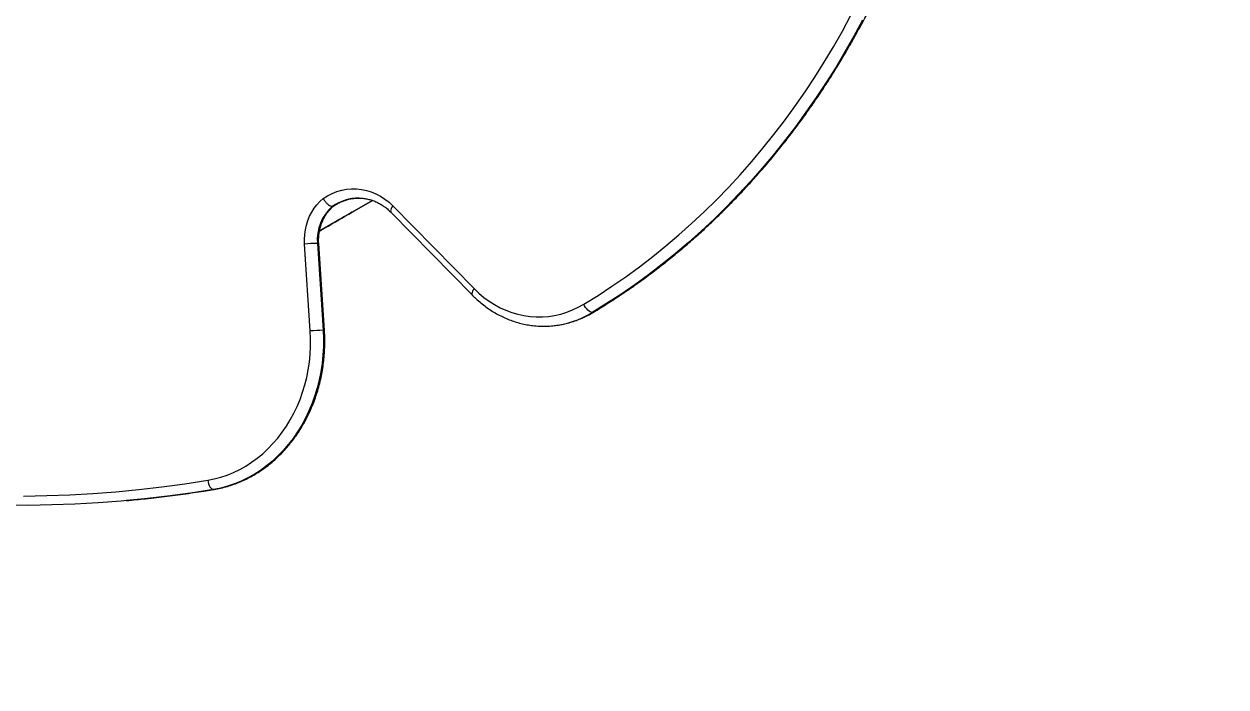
# Model space of a CAD drawing. Header units: millimetres. Extents: x 10665 to 29906, y -6125 to 7364.
# Drawn here: x 20787 to 21753, y -2535 to -2002 of the extents above; entities that cross this region are included whole.
import ezdxf

# ---------------------------------------------------------------- set-up
doc = ezdxf.new("R2010")
doc.units = ezdxf.units.MM
for name, color, linetype in [('DIKOM_ОБЪЕКТ', 7, 'Continuous'), ('DIKOM_РАЗМЕР_ЗОНА', 7, 'Continuous'), ('DIKOM_РАЗМЕР_ОБЪЕКТА', 7, 'Continuous')]:
    doc.layers.add(name, color=color, linetype=linetype)
doc.styles.add('style1', font='arial.ttf', dxfattribs={"width": 0.8})
doc.dimstyles.new('1-50', dxfattribs={"dimtxt": 300, "dimasz": 200, "dimexe": 100, "dimexo": 0, "dimgap": 100, "dimtad": 1, "dimdec": 0, "dimtxsty": 'style1', "dimcen": 0, "dimclrd": 7, "dimclre": 7, "dimadec": 1, "dimazin": 2, "dimtfac": 1, "dimtdec": 0, "dimtmove": 1, "dimatfit": 3, "dimfxl": 0, "dimlwd": 25, "dimlwe": 18, "dimarcsym": 0})

# ---------------------------------------------------------------- blocks, each defined once
blk = doc.blocks.new('*D15')
at = {"layer": 'Defpoints', "color": 0, "transparency": 16777216}
for p in [(20416.84, 4419.04), (19675.94, -4001.39), (28567.5, -4001.39)]:
    blk.add_point(p, dxfattribs=at)
at = {"layer": 'DIKOM_РАЗМЕР_ОБЪЕКТА', "color": 7, "lineweight": 18, "transparency": 16777216}
for p, q in [((20416.84, 4419.04), (28667.5, 4419.04)), ((19675.94, -4001.39), (28667.5, -4001.39))]:
    blk.add_line(p, q, dxfattribs=at)
at = {"layer": 'DIKOM_РАЗМЕР_ОБЪЕКТА', "color": 7, "lineweight": 25, "transparency": 16777216}
blk.add_line((28567.5, 4219.04), (28567.5, -3801.39), dxfattribs=at)
at = {"layer": 'DIKOM_РАЗМЕР_ОБЪЕКТА', "color": 7, "transparency": 16777216}
for points in [[(28534.17, 4219.04), (28600.83, 4219.04), (28567.5, 4419.04)], [(28534.17, -3801.39), (28600.83, -3801.39), (28567.5, -4001.39)]]:
    blk.add_solid(points, dxfattribs=at)
at = {"layer": 'DIKOM_РАЗМЕР_ОБЪЕКТА', "color": 0, "transparency": 16777216, "insert": (28247.96, -1553.33), "char_height": 300, "attachment_point": 5, "rotation": 90, "style": 'style1'}
blk.add_mtext('8400', dxfattribs=at)
blk = doc.blocks.new('*D13')
at = {"layer": 'Defpoints', "color": 0, "transparency": 16777216}
for p in [(20470.84, 6542.55), (29806, 6542.55), (19621.9, -6125)]:
    blk.add_point(p, dxfattribs=at)
at = {"layer": 'DIKOM_РАЗМЕР_ЗОНА', "color": 7, "lineweight": 18, "transparency": 16777216}
for p, q in [((20470.84, 6542.55), (29906, 6542.55)), ((19621.9, -6125), (29906, -6125))]:
    blk.add_line(p, q, dxfattribs=at)
at = {"layer": 'DIKOM_РАЗМЕР_ЗОНА', "color": 7, "lineweight": 25, "transparency": 16777216}
blk.add_line((29806, -5925), (29806, 6342.55), dxfattribs=at)
at = {"layer": 'DIKOM_РАЗМЕР_ЗОНА', "color": 7, "transparency": 16777216}
for points in [[(29772.67, 6342.55), (29839.33, 6342.55), (29806, 6542.55)], [(29772.67, -5925), (29839.33, -5925), (29806, -6125)]]:
    blk.add_solid(points, dxfattribs=at)
at = {"layer": 'DIKOM_РАЗМЕР_ЗОНА', "color": 0, "transparency": 16777216, "insert": (29552.83, 208.78), "char_height": 300, "attachment_point": 5, "rotation": 90, "style": 'style1'}
blk.add_mtext('12650', dxfattribs=at)

msp = doc.modelspace()

# ---------------------------------------------------------------- linework, layer by layer
at = {"layer": 'DIKOM_ОБЪЕКТ', "color": 7, "linetype": 'Continuous', "lineweight": 15}
for p, q in [((21024.53, -2168.56), (21067.03, -2144.02)), ((21067.03, -2144.02), (21024.53, -2168.56)), ((21034.84, -2148.82), (21035.8, -2148.51)), ((21051.99, -2152.71), (21051.99, -2152.71)), ((21051.99, -2152.71), (21051.99, -2152.71)), ((21082.08, -2153.66), (21147.42, -2220.2)), ((21083.55, -2148.4), (21148.89, -2214.94)), ((21017.14, -2249.02), (21012.52, -2179.16)), ((21022.8, -2178.59), (21027.42, -2248.44)), ((21028.51, -2248.52), (21023.89, -2178.67)), ((20939.43, -2376.51), (20939.76, -2376.48))]:
    msp.add_line(p, q, dxfattribs=at)
at = {"layer": 'DIKOM_ОБЪЕКТ', "color": 7, "linetype": 'Continuous', "lineweight": 15, "flags": 128}
for points in [[(21237.05, -2227.47), (21248.44, -2220.43), (21259.68, -2213.08), (21270.77, -2205.41), (21281.7, -2197.45), (21292.47, -2189.18), (21303.07, -2180.62), (21313.49, -2171.76), (21323.73, -2162.62), (21333.78, -2153.2), (21343.63, -2143.5), (21353.29, -2133.54), (21362.74, -2123.31), (21371.98, -2112.82), (21381.01, -2102.07), (21389.82, -2091.08), (21398.4, -2079.85), (21406.75, -2068.39), (21414.87, -2056.7), (21422.74, -2044.78), (21430.38, -2032.65), (21437.76, -2020.32), (21444.9, -2007.78), (21451.78, -1995.05)], [(21461.17, -1998.88), (21454.21, -2011.77), (21446.99, -2024.46), (21439.52, -2036.95), (21431.8, -2049.23), (21423.82, -2061.29), (21415.61, -2073.12), (21407.16, -2084.73), (21398.47, -2096.09), (21389.56, -2107.22), (21380.43, -2118.09), (21371.07, -2128.71), (21361.51, -2139.07), (21351.73, -2149.15), (21341.76, -2158.97), (21331.59, -2168.51), (21321.23, -2177.76), (21310.68, -2186.72), (21299.96, -2195.39), (21289.06, -2203.75), (21277.99, -2211.82), (21266.77, -2219.57), (21255.39, -2227.02), (21243.87, -2234.14)], [(21027.49, -2142.51), (21031.01, -2140.28), (21034.69, -2138.41), (21038.48, -2136.89), (21042.37, -2135.76), (21046.33, -2135.01), (21050.33, -2134.65), (21054.33, -2134.67), (21058.33, -2135.09), (21062.28, -2135.9), (21066.15, -2137.09), (21069.93, -2138.66), (21073.59, -2140.59), (21077.09, -2142.86), (21080.42, -2145.48), (21083.55, -2148.4)], [(21012.52, -2179.16), (21012.42, -2175.3), (21012.64, -2171.45), (21013.17, -2167.63), (21014, -2163.89), (21015.14, -2160.26), (21016.56, -2156.78), (21018.26, -2153.46), (21020.22, -2150.35), (21022.43, -2147.47), (21024.85, -2144.85), (21027.49, -2142.51)], [(21051.99, -2152.71), (21051.83, -2152.8), (21051.36, -2153.07), (21050.59, -2153.52), (21049.51, -2154.14), (21048.14, -2154.93), (21046.49, -2155.88), (21044.56, -2157), (21042.37, -2158.26), (21039.95, -2159.66), (21037.29, -2161.19), (21034.43, -2162.84), (21031.39, -2164.6), (21028.18, -2166.46), (21024.83, -2168.39), (21024.56, -2168.55)], [(21024.58, -2168.53), (21024.83, -2168.39), (21028.18, -2166.45), (21031.39, -2164.6), (21034.43, -2162.84), (21037.29, -2161.19), (21039.95, -2159.66), (21042.37, -2158.26), (21044.56, -2157), (21046.49, -2155.88), (21048.14, -2154.93), (21049.51, -2154.14), (21050.59, -2153.52), (21051.36, -2153.07), (21051.83, -2152.8), (21051.99, -2152.71)], [(21083.55, -2148.4), (21082.8, -2149.51), (21082.23, -2150.57), (21081.86, -2151.54), (21081.71, -2152.4), (21081.77, -2153.1), (21082.05, -2153.63), (21082.08, -2153.66)], [(21148.89, -2214.94), (21148.14, -2216.04), (21147.57, -2217.1), (21147.2, -2218.08), (21147.05, -2218.94), (21147.11, -2219.64), (21147.39, -2220.16), (21147.42, -2220.2)], [(21148.89, -2214.94), (21152.73, -2218.61), (21156.76, -2221.99), (21160.97, -2225.07), (21165.33, -2227.84), (21169.83, -2230.28), (21174.45, -2232.39), (21179.18, -2234.15), (21183.99, -2235.56), (21188.87, -2236.62), (21193.79, -2237.32), (21198.75, -2237.66), (21203.71, -2237.64), (21208.66, -2237.25), (21213.58, -2236.5), (21218.45, -2235.39), (21223.25, -2233.92), (21227.96, -2232.11), (21232.57, -2229.96), (21237.05, -2227.47)], [(21243.87, -2234.14), (21243.05, -2234.01), (21242.16, -2233.63), (21241.22, -2233.02), (21240.26, -2232.19), (21239.33, -2231.18), (21238.47, -2230.02), (21237.7, -2228.77), (21237.05, -2227.47)], [(21244.8, -2233.9), (21244.57, -2234.01), (21243.87, -2234.14)], [(20934.65, -2369.08), (20939.95, -2368.03), (20945.19, -2366.63), (20950.35, -2364.89), (20955.43, -2362.82), (20960.39, -2360.42), (20965.24, -2357.71), (20969.94, -2354.68), (20974.5, -2351.34), (20978.89, -2347.72), (20983.09, -2343.82), (20987.11, -2339.64), (20990.92, -2335.22), (20994.51, -2330.55), (20997.88, -2325.65), (21001, -2320.54), (21003.88, -2315.24), (21006.5, -2309.75), (21008.85, -2304.11), (21010.93, -2298.32), (21012.73, -2292.4), (21014.25, -2286.37), (21015.47, -2280.26), (21016.4, -2274.07), (21017.03, -2267.84), (21017.37, -2261.57), (21017.41, -2255.29), (21017.14, -2249.02)], [(21027.42, -2248.44), (21027.7, -2255.13), (21027.67, -2261.83), (21027.31, -2268.51), (21026.63, -2275.17), (21025.64, -2281.76), (21024.33, -2288.29), (21022.72, -2294.71), (21020.8, -2301.02), (21018.58, -2307.2), (21016.07, -2313.22), (21013.27, -2319.07), (21010.21, -2324.73), (21006.87, -2330.18), (21003.28, -2335.4), (20999.45, -2340.38), (20995.39, -2345.11), (20991.1, -2349.56), (20986.61, -2353.72), (20981.93, -2357.59), (20977.08, -2361.14), (20972.06, -2364.37), (20966.89, -2367.27), (20961.59, -2369.83), (20956.18, -2372.04), (20950.67, -2373.89), (20945.08, -2375.38), (20939.43, -2376.51)], [(20786.67, -2381.8), (20805.23, -2381.48), (20823.78, -2380.8), (20842.32, -2379.75), (20860.84, -2378.34), (20879.34, -2376.57), (20897.81, -2374.43), (20916.25, -2371.94), (20934.65, -2369.08)], [(20939.43, -2376.51), (20920.93, -2379.38), (20902.38, -2381.89), (20883.8, -2384.04), (20869.28, -2385.46)], [(20934.65, -2369.08), (20934.9, -2370.53), (20935.29, -2371.92), (20935.81, -2373.2), (20936.43, -2374.33), (20937.13, -2375.25), (20937.88, -2375.94), (20938.66, -2376.36), (20939.43, -2376.51)], [(20869.28, -2385.46), (20865.2, -2385.82), (20846.57, -2387.24), (20827.92, -2388.29), (20809.26, -2388.98), (20790.59, -2389.3), (20771.92, -2389.25), (20753.25, -2388.84), (20734.6, -2388.06), (20715.95, -2386.92), (20703.61, -2385.96)]]:
    msp.add_lwpolyline(points, dxfattribs=at)
at = {"layer": 'DIKOM_ОБЪЕКТ', "color": 7, "linetype": 'Continuous', "lineweight": 15}
for centre, radius, start, end in [((21056.13, -2179.24), 37.13, 89.65065, 124.99341), ((21058.1, -2175.54), 35.43, 131.04515, 184.92454), ((21025.57, -2319.56), 141.01, 91.12397, 95.30869), ((21023.15, -2181.23), 2.67, 73.85371, 97.38784), ((21204.29, -2169.04), 76.19, 275.01191, 301.29544), ((21030.19, -2389.41), 141, 91.1235, 95.3085), ((21027.77, -2251.08), 2.66, 73.82419, 97.41111), ((21204.76, -2171.94), 73.25, 265.37239, 274.84388)]:
    msp.add_arc(centre, radius, start, end, dxfattribs=at)
for points, knots in [([(21244.79, -2233.9), (21246.71, -2232.74), (21252.24, -2229.39), (21261.29, -2223.63), (21271.9, -2216.54), (21282.37, -2209.18), (21292.7, -2201.55), (21302.87, -2193.65), (21312.9, -2185.49), (21322.77, -2177.07), (21332.48, -2168.4), (21342.02, -2159.48), (21351.38, -2150.32), (21360.57, -2140.91), (21369.58, -2131.27), (21378.41, -2121.4), (21387.05, -2111.31), (21395.49, -2100.99), (21403.73, -2090.46), (21411.77, -2079.71), (21419.6, -2068.76), (21427.23, -2057.61), (21434.64, -2046.27), (21441.83, -2034.74), (21448.8, -2023.02), (21455.55, -2011.13), (21462.07, -1999.06), (21468.36, -1986.83), (21474.42, -1974.44), (21480.23, -1961.9), (21485.81, -1949.21), (21491.15, -1936.38), (21496.24, -1923.41), (21501.08, -1910.31), (21505.67, -1897.1), (21510.01, -1883.76), (21514.1, -1870.32), (21517.93, -1856.78), (21521.5, -1843.14), (21524.81, -1829.41), (21527.86, -1815.6), (21530.64, -1801.71), (21533.16, -1787.76), (21535.42, -1773.74), (21537.41, -1759.67), (21539.13, -1745.55), (21540.58, -1731.39), (21541.76, -1717.19), (21542.53, -1705.55), (21542.84, -1698.65), (21542.94, -1696.48)], [0, 0, 0, 0, 0.011262, 0.032523, 0.053786, 0.07505, 0.096315, 0.117582, 0.138851, 0.160121, 0.181393, 0.202666, 0.22394, 0.245216, 0.266492, 0.28777, 0.309049, 0.330329, 0.351611, 0.372893, 0.394176, 0.41546, 0.436744, 0.45803, 0.479316, 0.500603, 0.52189, 0.543178, 0.564467, 0.585756, 0.607045, 0.628335, 0.649626, 0.670916, 0.692207, 0.713498, 0.73479, 0.756082, 0.777374, 0.798666, 0.819958, 0.841251, 0.862543, 0.883836, 0.905129, 0.926422, 0.947715, 0.969008, 0.990301, 1, 1, 1, 1]), ([(21027.49, -2142.51), (21027.5, -2142.53), (21027.75, -2142.99), (21028.48, -2144.17), (21029.89, -2145.93), (21031.65, -2147.53), (21033.41, -2148.61), (21034.36, -2148.75), (21034.84, -2148.82)], [0, 0, 0, 0, 0.005739, 0.141684, 0.356416, 0.570994, 0.785499, 1, 1, 1, 1]), ([(21035.82, -2148.55), (21036.14, -2148.34), (21037.39, -2147.48), (21039.65, -2146.17), (21042.65, -2144.75), (21045.74, -2143.63), (21048.9, -2142.79), (21052.11, -2142.29), (21054.6, -2142.07), (21056.01, -2142.13), (21056.33, -2142.15)], [0, 0, 0, 0, 0.050037, 0.19926, 0.348909, 0.499257, 0.650307, 0.802012, 0.954254, 1, 1, 1, 1]), ([(21056.33, -2142.15), (21057.09, -2142.16), (21058.94, -2142.18), (21061.85, -2142.59), (21065.06, -2143.31), (21068.2, -2144.36), (21071.26, -2145.7), (21074.23, -2147.33), (21077.07, -2149.24), (21079.7, -2151.34), (21081.31, -2152.91), (21082.08, -2153.66)], [0, 0, 0, 0, 0.082037, 0.199283, 0.316367, 0.433145, 0.549498, 0.66535, 0.78069, 0.895538, 1, 1, 1, 1]), ([(21023.89, -2178.67), (21023.86, -2178.14), (21023.77, -2176.55), (21023.82, -2173.87), (21024.12, -2170.69), (21024.67, -2167.55), (21025.47, -2164.49), (21026.5, -2161.55), (21027.77, -2158.75), (21029.24, -2156.11), (21030.92, -2153.65), (21032.77, -2151.41), (21034.46, -2149.7), (21035.55, -2148.8), (21035.92, -2148.48)], [0, 0, 0, 0, 0.044868, 0.135459, 0.226049, 0.316613, 0.407163, 0.497719, 0.58831, 0.678975, 0.769769, 0.860772, 0.952079, 1, 1, 1, 1]), ([(21147.42, -2220.2), (21148.09, -2220.87), (21150, -2222.77), (21153.27, -2225.71), (21157.29, -2228.94), (21161.46, -2231.89), (21165.77, -2234.57), (21170.2, -2236.97), (21174.74, -2239.07), (21179.37, -2240.87), (21184.08, -2242.36), (21188.85, -2243.56), (21193.68, -2244.41), (21196.97, -2244.86), (21198.64, -2244.94), (21198.69, -2244.95)], [0, 0, 0, 0, 0.047322, 0.134119, 0.220868, 0.307527, 0.394089, 0.480552, 0.56691, 0.653171, 0.739332, 0.825404, 0.911396, 0.997326, 1, 1, 1, 1]), ([(21211.11, -2244.89), (21211.79, -2244.84), (21214.09, -2244.68), (21217.99, -2244.07), (21222.78, -2243.07), (21227.52, -2241.74), (21232.19, -2240.12), (21236.76, -2238.19), (21240.98, -2236.12), (21243.61, -2234.59), (21244.79, -2233.9)], [0, 0, 0, 0, 0.057702, 0.195712, 0.333754, 0.471862, 0.610062, 0.748381, 0.886825, 1, 1, 1, 1]), ([(20939.76, -2376.48), (20940.72, -2376.31), (20943.44, -2375.83), (20947.88, -2374.8), (20953.05, -2373.3), (20958.14, -2371.49), (20963.15, -2369.38), (20968.05, -2366.97), (20972.85, -2364.28), (20977.51, -2361.3), (20982.04, -2358.05), (20986.43, -2354.53), (20990.64, -2350.76), (20994.69, -2346.74), (20998.55, -2342.49), (21002.22, -2338.01), (21005.69, -2333.32), (21008.94, -2328.43), (21011.97, -2323.35), (21014.77, -2318.09), (21017.34, -2312.68), (21019.66, -2307.12), (21021.73, -2301.43), (21023.54, -2295.62), (21025.1, -2289.72), (21026.39, -2283.73), (21027.41, -2277.67), (21028.16, -2271.55), (21028.64, -2265.4), (21028.84, -2259.23), (21028.79, -2253.6), (21028.59, -2250.03), (21028.51, -2248.52)], [0, 0, 0, 0, 0.018599, 0.052471, 0.086353, 0.120254, 0.154178, 0.188128, 0.222105, 0.256111, 0.290146, 0.32421, 0.358303, 0.392422, 0.426567, 0.460735, 0.494923, 0.529131, 0.563354, 0.597593, 0.631844, 0.666105, 0.700375, 0.734654, 0.768938, 0.803228, 0.837522, 0.87182, 0.90612, 0.940424, 0.974729, 1, 1, 1, 1]), ([(20869.46, -2385.44), (20874.55, -2384.96), (20885.42, -2383.94), (20902.02, -2382), (20918.96, -2379.73), (20931.53, -2377.83), (20938.36, -2376.71), (20939.76, -2376.48)], [0, 0, 0, 0, 0.216816, 0.462205, 0.707598, 0.940083, 1, 1, 1, 1])]:
    msp.add_open_spline(points, degree=3, knots=knots, dxfattribs=at)

# ---------------------------------------------------------------- dimensions: what is measured, and where the dimension line sits
at = {"layer": 'DIKOM_РАЗМЕР_ЗОНА'}
dim = msp.add_linear_dim(base=(29806, 6542.55), p1=(19621.9, -6125), p2=(20470.84, 6542.55), angle=90, text='12650', dimstyle='1-50', dxfattribs=at)
dim.commit()
dim.dimension.update_dxf_attribs({"geometry": '*D13', "text_midpoint": (29806, 208.78), "dimtype": 160})
at = {"layer": 'DIKOM_РАЗМЕР_ОБЪЕКТА'}
dim = msp.add_linear_dim(base=(28567.5, -4001.39), p1=(20416.84, 4419.04), p2=(19675.94, -4001.39), angle=90, text='8400', dimstyle='1-50', dxfattribs=at)
dim.commit()
dim.dimension.update_dxf_attribs({"geometry": '*D15', "text_midpoint": (28501.13, -1553.33), "dimtype": 160})

doc.saveas('drawing.dxf')
